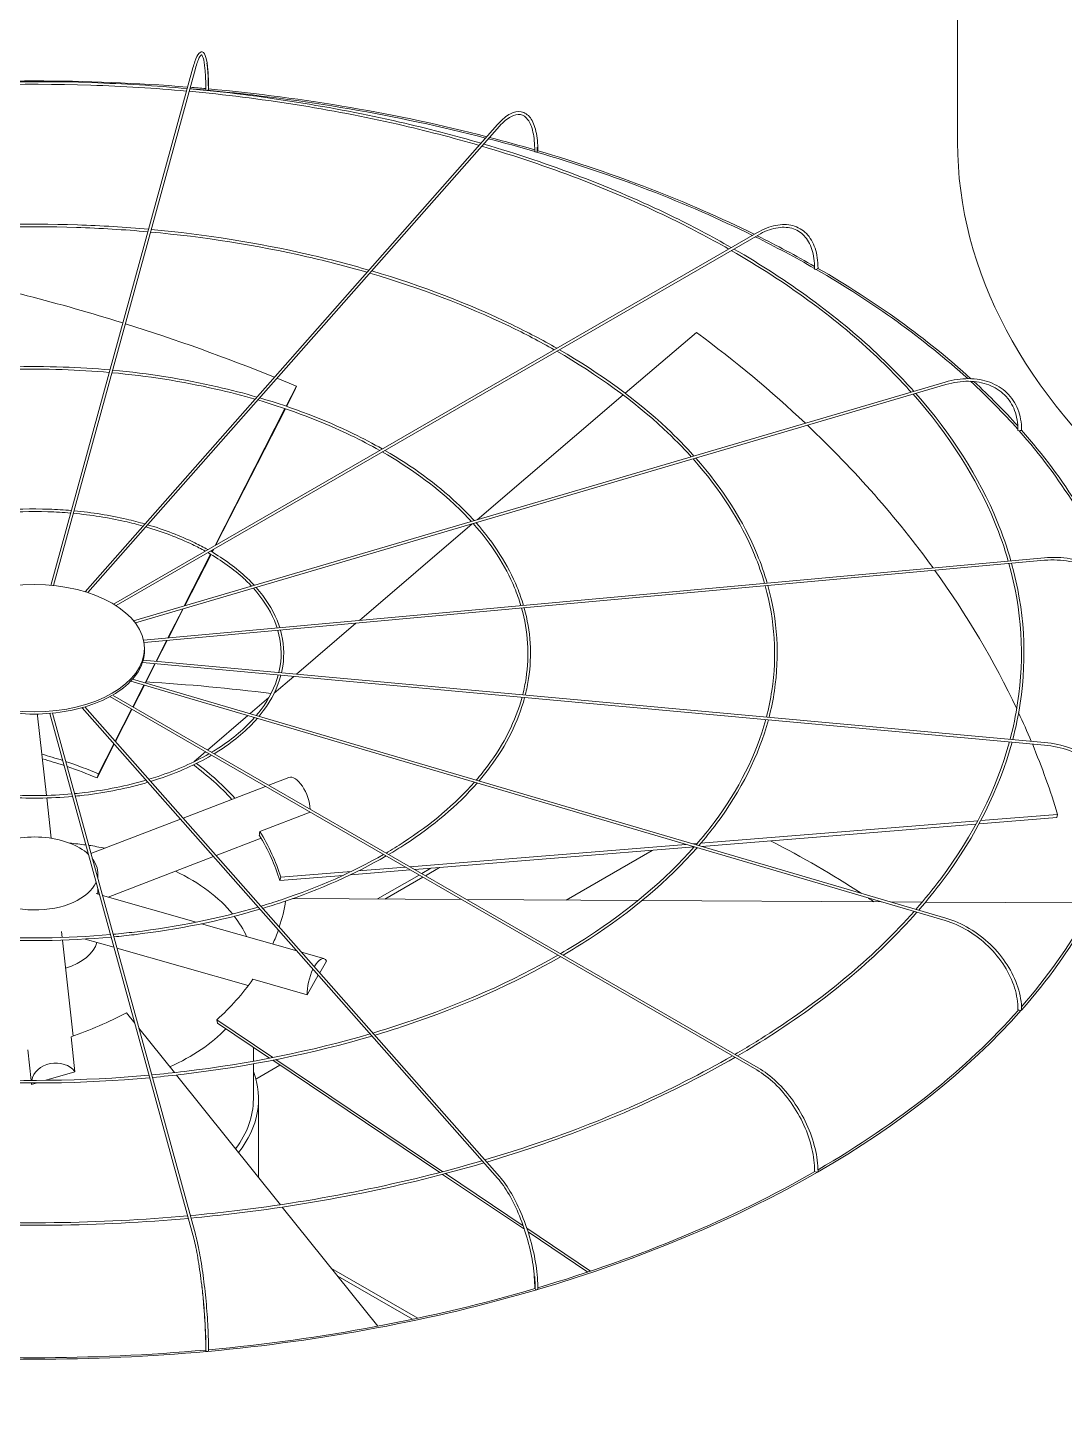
# Model space of a CAD drawing. Header units: millimetres. Extents: x -312439 to 477422, y -331570 to 212570.
# Drawn here: x 394927 to 395172.4, y 106674.1 to 107002 of the extents above; entities that cross this region are included whole.
import ezdxf

# ---------------------------------------------------------------- set-up
doc = ezdxf.new("R2010")
doc.units = ezdxf.units.MM

msp = doc.modelspace()

# ---------------------------------------------------------------- linework, layer by layer
at = {"color": 0, "linetype": 'Continuous', "lineweight": 0, "extrusion": (0, 0.816497, 0.57735)}
for p, q in [((395147.128, 106974.871), (395147.128, 107115.611)), ((394966.067, 106992.513), (394932.445, 106869.956)), ((394966.657, 106992.351), (394933.064, 106869.896)), ((395038.206, 106979.114), (394940.524, 106868.43)), ((394941.165, 106868.231), (395038.665, 106978.709)), ((395099.592, 106953.46), (394947.275, 106865.519)), ((394947.866, 106865.153), (395099.898, 106952.929)), ((395085.302, 106929.857), (395068.443, 106915.453)), ((394952.036, 106861.56), (395144.203, 106918.091)), ((395144.375, 106917.504), (394952.445, 106861.042)), ((394988.154, 106912.376), (394990.572, 106917.117)), ((394990.201, 106916.15), (394988.258, 106912.34)), ((394990.201, 106916.15), (394990.572, 106917.117)), ((395067.967, 106915.045), (395033.372, 106885.488)), ((394971.337, 106879.412), (394987.872, 106911.825)), ((394987.977, 106911.789), (394971.511, 106879.512)), ((395032.232, 106884.514), (395005.483, 106861.659)), ((395167.679, 106876.49), (394954.38, 106856.986)), ((395167.735, 106875.881), (394954.495, 106856.381)), ((394964.031, 106865.089), (394970.271, 106877.322)), ((394970.366, 106877.266), (394964.175, 106865.132)), ((394970.55, 106877.868), (394970.826, 106878.409)), ((394971, 106878.51), (394970.644, 106877.813)), ((394960.167, 106857.515), (394963.648, 106864.338)), ((394963.792, 106864.38), (394960.296, 106857.527)), ((395004.677, 106860.97), (394990.592, 106848.936)), ((394957.342, 106851.976), (394959.838, 106856.87)), ((394959.967, 106856.882), (394957.459, 106851.966)), ((394954.597, 106854.547), (394954.597, 106855.047)), ((395167.679, 106832.127), (394954.113, 106851.657)), ((394954.294, 106852.255), (395167.735, 106832.737)), ((394954.751, 106846.897), (394957.042, 106851.389)), ((394957.159, 106851.378), (394954.857, 106846.866)), ((394951.346, 106847.26), (395144.203, 106790.527)), ((395144.375, 106791.114), (394951.806, 106847.764)), ((394951.831, 106841.175), (394954.467, 106846.342)), ((394954.574, 106846.311), (394951.926, 106841.12)), ((394989.942, 106848.38), (394985.335, 106844.445)), ((394946.425, 106843.589), (395099.592, 106755.158)), ((394947.044, 106843.939), (395099.898, 106755.689)), ((394984.073, 106843.366), (394979.637, 106839.576)), ((394932.184, 106839.616), (394966.067, 106716.105)), ((394932.803, 106839.672), (394966.657, 106716.267)), ((394939.838, 106840.966), (395038.206, 106729.503)), ((395038.665, 106729.909), (394940.489, 106841.154)), ((394947.67, 106833.017), (394951.553, 106840.629)), ((394951.648, 106840.574), (394947.748, 106832.929)), ((394929.284, 106839.033), (394931.378, 106820.2)), ((394979.081, 106839.101), (394969.541, 106830.95)), ((394947.448, 106832.342), (394943.366, 106824.34)), ((394943.736, 106825.307), (394947.371, 106832.43)), ((394969.047, 106830.528), (394966.343, 106828.218)), ((394966.329, 106828.165), (394966.343, 106828.218)), ((394943.366, 106824.34), (394943.736, 106825.307)), ((394988.804, 106824.441), (394984.01, 106822.597)), ((394983.275, 106822.314), (394963.745, 106814.802)), ((394931.446, 106819.589), (394932.507, 106810.044)), ((394963.135, 106814.567), (394941.928, 106806.41)), ((394981.909, 106811.665), (394993.798, 106816.238)), ((395086.346, 106808.872), (395151.907, 106814.174)), ((395151.479, 106813.382), (395086.537, 106808.129)), ((395170.617, 106814.93), (395152.208, 106813.441)), ((395152.631, 106814.233), (395170.822, 106815.704)), ((395170.617, 106814.93), (395170.822, 106815.704)), ((394982.207, 106810.059), (394971.549, 106805.959)), ((395017.436, 106803.298), (395082.814, 106808.586)), ((395084.768, 106807.986), (395018.588, 106802.633)), ((395074.808, 106807.18), (395054.427, 106795.413)), ((395084.516, 106808.724), (395085.48, 106808.802)), ((394970.939, 106805.724), (394945.99, 106796.128)), ((394943.555, 106801.7), (394943.555, 106800.482)), ((395001.646, 106801.263), (394986.659, 106800.051)), ((394986.659, 106800.051), (394986.865, 106800.825)), ((394986.865, 106800.825), (395003.58, 106802.177)), ((395017.514, 106802.546), (395003.383, 106801.403)), ((395005.244, 106802.312), (395016.362, 106803.211)), ((395019.628, 106801.325), (395009.818, 106795.661)), ((395011.534, 106795.652), (395020.495, 106800.825)), ((395022.432, 106802.944), (395020.241, 106801.679)), ((395021.107, 106801.179), (395024.446, 106803.107)), ((394943.954, 106796.709), (394943.164, 106796.935)), ((394943.555, 106798.167), (394943.555, 106796.823)), ((394966.862, 106790.165), (394944.643, 106796.512)), ((395029.63, 106795.551), (394989.733, 106795.773)), ((395071.489, 106795.318), (395030.867, 106795.544)), ((395129.002, 106794.998), (395072.45, 106795.313)), ((395138.774, 106794.944), (395131.214, 106794.986)), ((395177.235, 106794.73), (395139.57, 106794.94)), ((394935.121, 106786.535), (394934.965, 106787.939)), ((394990.675, 106783.362), (394968.139, 106789.8)), ((394937.717, 106763.19), (394935.189, 106785.925)), ((394947.377, 106784.234), (394940.581, 106786.175)), ((394979.187, 106775.146), (394948.066, 106784.037)), ((394997.095, 106781.528), (394991.767, 106783.05)), ((394997.69, 106780.965), (394996.087, 106778.155)), ((394995.766, 106777.593), (394993.134, 106772.982)), ((394993.134, 106772.982), (394980.283, 106776.654)), ((394952.314, 106766.235), (394950.358, 106768.674)), ((394961.704, 106754.528), (394953.28, 106765.031)), ((394971.872, 106766.259), (394971.707, 106767.021)), ((394971.707, 106767.021), (394984.991, 106758.094)), ((394984.241, 106757.947), (394971.872, 106766.259)), ((394938.124, 106754.747), (394937.205, 106763.008)), ((394926.953, 106759.961), (394927.76, 106752.695)), ((394980.379, 106757.228), (394980.379, 106760.543)), ((395024.514, 106730.883), (394984.961, 106757.464)), ((394985.709, 106757.611), (395025.211, 106731.066)), ((394931.26, 106752.707), (394938.124, 106754.747)), ((394980.379, 106748.258), (394980.379, 106756.606)), ((394986.687, 106756.303), (394980.964, 106752.999)), ((394927.829, 106752.082), (394927.871, 106751.7)), ((394927.871, 106751.7), (394929.159, 106752.083)), ((394986.797, 106723.24), (394962.157, 106753.962)), ((394981.604, 106729.715), (394981.604, 106748.258)), ((395044.559, 106717.413), (395025.192, 106730.428)), ((395025.888, 106730.61), (395044.27, 106718.257)), ((395009.869, 106694.471), (394987.24, 106722.686)), ((395045.158, 106717.661), (395060.25, 106707.519)), ((395059.604, 106707.303), (395045.432, 106716.826)), ((395019.317, 106696.37), (394998.885, 106708.167)), ((395000.379, 106706.304), (395018.05, 106696.102))]:
    msp.add_line(p, q, dxfattribs=at)
at = {"color": 0, "linetype": 'Continuous', "lineweight": 0}
for centre, major_axis, ratio, start_param, end_param in [((394928.579, 106838.036), (-262.225, 0), 0.5773503, 4.5737285, 4.8518651), ((394928.579, 106838.036), (-261.613, 0), 0.5773503, 4.556469, 4.5713736), ((394928.579, 106838.036), (-262.225, 0), 0.5773503, 4.5571855, 4.5713361), ((394969.42, 106987.369), (0.306, -0.001), 0.5647458, 3.1415927, 4.5569919), ((394969.42, 106987.369), (0.306, -0.001), 0.5647458, 4.5569919, 6.1277883), ((394928.579, 106838.036), (-261.613, 0), 0.5773503, 4.2918428, 4.5551023), ((394969.468, 106987.543), (0.306, 0), 0.5773503, 5.7174869, 6.2831853), ((394928.579, 106838.036), (-262.225, 0), 0.5773503, 4.2917243, 4.5546375), ((394928.579, 106838.036), (-261.613, 0), 0.5773503, 4.242585, 4.2890574), ((394928.579, 106838.036), (-262.225, 0), 0.5773503, 4.2438111, 4.2889455), ((395409.353, 106974.871), (-262.225, 0), 0.5773503, 0, 2.3561945), ((395047.31, 106972.757), (0.306, -0.003), 0.5659728, 3.1415927, 4.2460434), ((395047.31, 106972.757), (0.306, -0.003), 0.5659728, 4.2460434, 5.8168397), ((394928.579, 106838.036), (-261.613, 0), 0.5773503, 4.0051997, 4.2408431), ((395047.449, 106972.915), (0.306, 0), 0.5773503, 5.290332, 6.2831853), ((394928.579, 106838.036), (-262.225, 0), 0.5773503, 4.0050166, 4.2406095), ((394928.579, 106838.036), (-261.613, 0), 0.5773503, 3.9286416, 4.0018792), ((394928.579, 106838.036), (-262.225, 0), 0.5773503, 3.9309746, 4.001704), ((395113.567, 106944.964), (0.306, -0.004), 0.5683066, 3.1415927, 3.9346429), ((395113.567, 106944.964), (0.306, -0.004), 0.5683066, 3.9346429, 5.5054392), ((394928.579, 106838.036), (-261.613, 0), 0.5773503, 3.7066773, 3.9265771), ((395113.784, 106945.089), (-0.306, 0), 0.5773503, 1.8326303, 3.1415927), ((394928.579, 106838.036), (-262.225, 0), 0.5773503, 3.705131, 3.9265633), ((394928.949, 106796.32), (-236.033, 90.421), 0.5343599, 4.8289255, 5.0170065), ((394928.949, 106796.32), (-236.033, 90.421), 0.5343599, 4.6778989, 4.8264893), ((394928.785, 106796.128), (244.29, -64.884), 0.7560981, 0.9482496, 1.0897919), ((394928.949, 106796.32), (-236.033, 90.421), 0.5343599, 4.655659, 4.6753292), ((394928.579, 106838.036), (-261.613, 0), 0.5773503, 3.6151503, 3.7017035), ((394928.579, 106838.036), (-262.225, 0), 0.5773503, 3.6198551, 3.6998544), ((394928.785, 106796.128), (244.29, -64.884), 0.7560981, 0.7473423, 0.9452164), ((395161.706, 106906.711), (-0.306, 0.005), 0.5715189, 0, 0.4809344), ((395161.706, 106906.711), (-0.306, 0.005), 0.5715189, 0.4809344, 2.0517307), ((394928.579, 106838.036), (-261.613, 0), 0.5773503, 3.3623861, 3.6122993), ((395161.979, 106906.791), (-0.306, 0), 0.5773503, 1.5184711, 3.1415927), ((394928.579, 106838.036), (-262.225, 0), 0.5773503, 3.3525846, 3.6125039), ((394928.785, 106796.128), (244.29, -64.884), 0.7560981, 0.5676523, 0.7441319), ((394928.471, 106854.547), (-26.126, 0), 0.5773503, 2.9880814, 3.1415927), ((394928.471, 106854.547), (-26.126, 0), 0.5773503, 2.6739221, 2.9809447), ((394928.471, 106854.547), (-26.126, 0), 0.5773503, 2.3597628, 2.6667854), ((394928.579, 106696.796), (-261.613, 0), 0.5773503, 4.4965959, 4.611374), ((394928.471, 106854.547), (-26.126, 0), 0.5773503, 2.0456036, 2.3526262), ((394928.471, 106854.547), (-26.126, 0), 0.5773503, 1.417285, 1.7243076), ((394923.79, 106838.422), (-5.494, -0.611), 0.8148193, 3.1415927, 3.239858), ((394928.471, 106854.547), (-26.126, 0), 0.5773503, 1.7314443, 2.0384669), ((394928.785, 106796.128), (244.29, -64.884), 0.7560981, 0.5274276, 0.562586), ((394928.949, 106796.32), (56.639, -21.698), 0.5343599, 1.6636456, 1.7494756), ((394928.785, 106796.128), (244.29, -64.884), 0.7560981, 0.4379774, 0.5241031), ((394928.579, 106795.353), (-56.639, 21.698), 0.5343599, 4.7930664, 4.8825345), ((394928.949, 106796.32), (56.639, -21.698), 0.5343599, 1.5140664, 1.6514841), ((394928.579, 106795.353), (-56.639, 21.698), 0.5343599, 4.655659, 4.78086), ((394928.579, 106795.353), (58.621, -15.57), 0.7560981, 0.8715668, 1.0888975), ((394928.785, 106796.128), (58.621, -15.57), 0.7560981, 1.0889957, 1.0897919), ((394928.785, 106796.128), (58.621, -15.57), 0.7560981, 0.8588781, 1.0770864), ((394990.788, 106819.282), (-1.984, 5.159), 0.4527097, 4.0715694, 6.2831853), ((394928.579, 106838.036), (-261.613, 0), 0.5773503, 2.6753447, 2.9836943), ((394928.579, 106838.036), (-262.225, 0), 0.5773503, 2.6707914, 2.9843582), ((394928.579, 106801.7), (-14.976, 0), 0.5773503, 3.6916997, 5.4977871), ((394928.579, 106795.353), (58.621, -15.57), 0.7560981, 0.4379774, 0.6726233), ((394928.785, 106796.128), (58.621, -15.57), 0.7560981, 0.4379774, 0.6748983), ((394928.579, 106779.388), (-51.8, 0), 0.5773503, 4.4755897, 4.5522282), ((394928.579, 106779.388), (-51.8, 0), 0.5773503, 4.3841689, 4.46244), ((394928.579, 106696.796), (-261.613, 0), 0.5773503, 3.867145, 3.9833748), ((394928.579, 106801.7), (-14.976, 0), 0.5773503, 3.0357663, 3.5615783), ((394928.579, 106801.7), (-14.976, 0), 0.5773503, 0.1968015, 2.9056449), ((394928.579, 106779.388), (-51.8, 0), 0.5773503, 3.5810046, 4.0125195), ((394928.414, 106796.114), (59.282, 12.821), 0.7719474, 5.8595474, 5.99043), ((394928.579, 106696.796), (-261.613, 0), 0.5773503, 3.8494737, 3.8569689), ((394928.579, 106779.388), (-51.8, 0), 0.5773503, 3.3906549, 3.5616615), ((394928.414, 106796.114), (59.282, 12.821), 0.7719474, 5.7736505, 5.8452628), ((394928.579, 106786.793), (-14.976, 0), 0.5773503, 2.0838772, 2.9778132), ((394995.577, 106776.213), (1.518, 5.315), 0.3621096, 5.9116388, 7.2697762), ((394995.577, 106776.213), (1.518, 5.315), 0.3621096, 1.1204156, 2.3231422), ((394928.414, 106796.114), (59.282, 12.821), 0.7719474, 5.3512156, 5.5881365), ((394928.208, 106796.292), (-56.425, -22.248), 0.5660586, 1.5074553, 1.7443762), ((394928.579, 106838.036), (-262.225, 0), 0.5773503, 2.0421116, 2.6702774), ((394928.579, 106838.036), (-261.613, 0), 0.5773503, 2.358999, 2.669365), ((395161.706, 106769.487), (-0.306, 0.005), 0.5830421, 0, 1.1094484), ((395161.979, 106769.407), (-0.306, 0), 0.5773503, 0.5759933, 3.1415927), ((394928.579, 106779.388), (-51.8, 0), 0.5773503, 2.2375498, 2.6358707), ((394933.368, 106752.284), (5.494, 0.611), 0.8148193, 0.440938, 2.9148909), ((394928.579, 106748.258), (-53.025, 0), 0.5773503, 2.7158894, 3.3569527), ((394933.368, 106752.284), (5.494, 0.611), 0.8148193, 3.0505707, 3.1356266), ((394928.579, 106748.258), (-51.8, 0), 0.5773503, 2.7364581, 3.1415927), ((394928.579, 106838.036), (-261.613, 0), 0.5773503, 2.0437737, 2.355024), ((395113.567, 106731.233), (-0.306, 0.004), 0.5862544, 0, 0.7932918), ((395113.784, 106731.108), (-0.306, 0), 0.5773503, 0.261834, 3.1415927), ((394928.579, 106838.036), (-262.225, 0), 0.5773503, 1.7280308, 2.0415976), ((394928.579, 106838.036), (-261.613, 0), 0.5773503, 1.7289191, 2.0406845), ((395047.31, 106703.44), (-0.306, 0.003), 0.5885883, 0, 0.4763277), ((395047.449, 106703.283), (-0.306, 0), 0.5773503, 0, 3.1415927), ((394928.579, 106838.036), (-262.225, 0), 0.5773503, 1.4139544, 1.727034), ((394928.579, 106838.036), (-261.613, 0), 0.5773503, 1.41439, 1.726367), ((394969.42, 106688.829), (-0.306, 0.001), 0.5898153, 0, 0.1588369), ((394969.468, 106688.654), (-0.306, 0), 0.5773503, 0, 3.1415927)]:
    msp.add_ellipse(centre, major_axis=major_axis, ratio=ratio, start_param=start_param, end_param=end_param, dxfattribs=at)
msp.add_ellipse((394928.471, 106855.047), major_axis=(-26.126, 0), ratio=0.5773503, dxfattribs=at)
at = {"color": 3, "linetype": 'Continuous', "lineweight": 0}
for start_param, end_param in [(0, 2.3561945), (2.3561945, 3.1415927)]:
    msp.add_ellipse((394928.579, 106697.296), major_axis=(-262.225, 0), ratio=0.5773503, start_param=start_param, end_param=end_param, dxfattribs=at)
at = {"color": 0, "linetype": 'Continuous', "lineweight": 0}
for points, knots in [([(394969.774, 106987.543), (394969.774, 106989.247), (394969.722, 106990.764), (394969.52, 106993.282), (394969.37, 106994.282), (394968.968, 106995.704), (394968.743, 106996.219), (394967.958, 106996.334), (394967.709, 106996.187), (394967.158, 106995.601), (394966.851, 106994.947), (394966.371, 106993.565), (394966.219, 106993.067), (394966.067, 106992.513)], [4.712389, 4.712389, 4.712389, 4.712389, 5.0265482, 5.0265482, 5.3407075, 5.3407075, 5.6548668, 5.6548668, 5.8236028, 5.8236028, 6.1377621, 6.1377621, 6.2831853, 6.2831853, 6.2831853, 6.2831853]), ([(394966.657, 106992.351), (394966.976, 106993.511), (394967.295, 106994.403), (394967.851, 106995.484), (394968.1, 106995.634), (394968.127, 106995.634), (394968.332, 106995.485), (394968.684, 106994.32), (394968.828, 106993.47), (394969.039, 106991.227), (394969.101, 106989.797), (394969.114, 106987.908), (394969.114, 106987.641), (394969.114, 106987.37)], [0, 0, 0, 0, 0.3152669, 0.3152669, 0.6094726, 0.6094726, 0.9267406, 0.9267406, 1.2208373, 1.2208373, 1.5356304, 1.5356304, 1.5863402, 1.5863402, 1.5863402, 1.5863402]), ([(394969.392, 106993.679), (394969.401, 106993.618), (394969.41, 106993.557), (394969.562, 106992.47), (394969.656, 106991.166), (394969.719, 106988.929), (394969.728, 106988.169), (394969.726, 106987.368)], [1.10131175, 1.10131175, 1.10131175, 1.10131175, 1.12076762, 1.12076762, 1.43803566, 1.43803566, 1.5863026, 1.5863026, 1.5863026, 1.5863026]), ([(394964.728, 106987.633), (394957.233, 106988.311), (394949.681, 106988.778), (394925.454, 106989.594), (394908.696, 106989.124), (394892.213, 106987.633)], [5.342386, 5.342386, 5.342386, 5.342386, 5.43953692, 5.43953692, 5.65318828, 5.65318828, 5.65318828, 5.65318828]), ([(394964.563, 106987.033), (394957.045, 106987.711), (394949.47, 106988.177), (394925.351, 106988.976), (394908.728, 106988.507), (394892.378, 106987.033)], [5.34285963, 5.34285963, 5.34285963, 5.34285963, 5.44045758, 5.44045758, 5.65271466, 5.65271466, 5.65271466, 5.65271466]), ([(395033.843, 106974.17), (395027.565, 106975.999), (395021.144, 106977.665), (394998.694, 106982.799), (394982.087, 106985.426), (394965.183, 106986.977)], [5.03043397, 5.03043397, 5.03043397, 5.03043397, 5.12064091, 5.12064091, 5.34017784, 5.34017784, 5.34017784, 5.34017784]), ([(395034.29, 106974.678), (395028.003, 106976.516), (395021.571, 106978.19), (394999.032, 106983.364), (394982.34, 106986.013), (394965.347, 106987.577)], [5.02911205, 5.02911205, 5.02911205, 5.02911205, 5.11935362, 5.11935362, 5.33970837, 5.33970837, 5.33970837, 5.33970837]), ([(395047.755, 106972.915), (395047.755, 106974.63), (395047.605, 106976.179), (395047.008, 106978.805), (395046.563, 106979.883), (395045.383, 106981.468), (395044.634, 106981.974), (395042.993, 106982.258), (395042.134, 106982.085), (395040.321, 106981.165), (395039.356, 106980.379), (395038.332, 106979.256), (395038.269, 106979.186), (395038.206, 106979.114)], [4.712389, 4.712389, 4.712389, 4.712389, 5.0265482, 5.0265482, 5.3407075, 5.3407075, 5.6548668, 5.6548668, 5.9484515, 5.9484515, 6.2626108, 6.2626108, 6.2831853, 6.2831853, 6.2831853, 6.2831853]), ([(395038.665, 106978.709), (395039.579, 106979.745), (395040.487, 106980.511), (395042.17, 106981.433), (395042.936, 106981.589), (395044.278, 106981.354), (395044.875, 106980.96), (395045.902, 106979.561), (395046.318, 106978.557), (395046.871, 106976.053), (395047.01, 106974.563), (395047.004, 106972.856), (395047.004, 106972.808), (395047.004, 106972.76)], [0, 0, 0, 0, 0.3146448, 0.3146448, 0.6289116, 0.6289116, 0.9461796, 0.9461796, 1.2634477, 1.2634477, 1.5772832, 1.5772832, 1.5863402, 1.5863402, 1.5863402, 1.5863402]), ([(395092.943, 106949.621), (395088.341, 106952.25), (395083.548, 106954.768), (395065.05, 106963.708), (395050.227, 106969.36), (395034.492, 106973.98)], [4.71777189, 4.71777189, 4.71777189, 4.71777189, 4.80086127, 4.80086127, 5.02732174, 5.02732174, 5.02732174, 5.02732174]), ([(395093.557, 106949.975), (395088.943, 106952.62), (395084.138, 106955.155), (395065.589, 106964.151), (395050.722, 106969.838), (395034.939, 106974.487)], [4.71590946, 4.71590946, 4.71590946, 4.71590946, 4.79913358, 4.79913358, 5.02600568, 5.02600568, 5.02600568, 5.02600568]), ([(395047.607, 106973.769), (395047.612, 106973.565), (395047.616, 106973.358), (395047.617, 106973.019), (395047.617, 106972.888), (395047.616, 106972.756)], [7.805980691, 7.805980691, 7.805980691, 7.805980691, 7.845140151, 7.845140151, 7.869416781, 7.869416781, 7.869416781, 7.869416781]), ([(394955.585, 106954.305), (394950.001, 106954.808), (394944.376, 106955.156), (394926.258, 106955.767), (394913.704, 106955.418), (394901.356, 106954.305)], [5.34296141, 5.34296141, 5.34296141, 5.34296141, 5.43938168, 5.43938168, 5.65261288, 5.65261288, 5.65261288, 5.65261288]), ([(394955.42, 106953.705), (394949.813, 106954.208), (394944.164, 106954.554), (394926.155, 106955.149), (394913.737, 106954.801), (394901.521, 106953.705)], [5.34359392, 5.34359392, 5.34359392, 5.34359392, 5.44060854, 5.44060854, 5.65198037, 5.65198037, 5.65198037, 5.65198037]), ([(395007.757, 106944.613), (395003.094, 106945.973), (394998.326, 106947.213), (394981.475, 106951.084), (394968.952, 106953.073), (394956.205, 106954.249)], [5.03001504, 5.03001504, 5.03001504, 5.03001504, 5.11913743, 5.11913743, 5.33939405, 5.33939405, 5.33939405, 5.33939405]), ([(395114.09, 106945.089), (395114.09, 106946.815), (395113.854, 106948.41), (395112.92, 106951.189), (395112.222, 106952.373), (395110.423, 106954.193), (395109.324, 106954.829), (395106.857, 106955.48), (395105.49, 106955.497), (395102.625, 106954.928), (395101.126, 106954.34), (395099.618, 106953.475), (395099.605, 106953.467), (395099.592, 106953.46)], [3.1415927, 3.1415927, 3.1415927, 3.1415927, 3.4557519, 3.4557519, 3.7699112, 3.7699112, 4.0826965, 4.0826965, 4.3954482, 4.3954482, 4.7096075, 4.7096075, 4.712389, 4.712389, 4.712389, 4.712389]), ([(395099.898, 106952.929), (395101.336, 106953.759), (395102.767, 106954.32), (395105.467, 106954.855), (395106.734, 106954.83), (395108.985, 106954.216), (395109.971, 106953.629), (395111.594, 106951.935), (395112.23, 106950.827), (395113.075, 106948.179), (395113.283, 106946.642), (395113.261, 106944.968)], [1.5707963, 1.5707963, 1.5707963, 1.5707963, 1.8880644, 1.8880644, 2.2053324, 2.2053324, 2.5226004, 2.5226004, 2.8398685, 2.8398685, 3.1571365, 3.1571365, 3.1571365, 3.1571365]), ([(395007.31, 106944.105), (395002.656, 106945.457), (394997.898, 106946.688), (394981.137, 106950.519), (394968.7, 106952.486), (394956.04, 106953.649)], [5.03177949, 5.03177949, 5.03177949, 5.03177949, 5.12085286, 5.12085286, 5.34001919, 5.34001919, 5.34001919, 5.34001919]), ([(395136.135, 106915.718), (395133.398, 106918.771), (395130.459, 106921.764), (395117.778, 106933.599), (395106.42, 106941.867), (395093.558, 106949.268)], [4.40451603, 4.40451603, 4.40451603, 4.40451603, 4.48100319, 4.48100319, 4.71406654, 4.71406654, 4.71406654, 4.71406654]), ([(395136.785, 106915.909), (395134.053, 106918.971), (395131.119, 106921.972), (395118.429, 106933.868), (395107.053, 106942.182), (395094.17, 106949.622)], [4.40270972, 4.40270972, 4.40270972, 4.40270972, 4.47899466, 4.47899466, 4.71221436, 4.71221436, 4.71221436, 4.71221436]), ([(395052.233, 106926.117), (395048.829, 106928.064), (395045.287, 106929.93), (395031.428, 106936.656), (395020.261, 106940.929), (395008.406, 106944.423)], [4.71715813, 4.71715813, 4.71715813, 4.71715813, 4.79884427, 4.79884427, 5.02587671, 5.02587671, 5.02587671, 5.02587671]), ([(395051.619, 106925.762), (395048.227, 106927.693), (395044.697, 106929.544), (395030.889, 106936.213), (395019.766, 106940.452), (395007.959, 106943.916)], [4.7196458, 4.7196458, 4.7196458, 4.7196458, 4.80114658, 4.80114658, 5.02763075, 5.02763075, 5.02763075, 5.02763075]), ([(395084.068, 106900.401), (395082.057, 106902.632), (395079.902, 106904.82), (395070.436, 106913.648), (395061.901, 106919.855), (395052.234, 106925.41)], [4.40671458, 4.40671458, 4.40671458, 4.40671458, 4.48133637, 4.48133637, 4.71470569, 4.71470569, 4.71470569, 4.71470569]), ([(395084.719, 106900.592), (395082.713, 106902.832), (395080.562, 106905.028), (395071.087, 106913.918), (395062.534, 106920.17), (395052.847, 106925.764)], [4.40429576, 4.40429576, 4.40429576, 4.40429576, 4.47865981, 4.47865981, 4.7122362, 4.7122362, 4.7122362, 4.7122362]), ([(394946.445, 106920.988), (394942.772, 106921.317), (394939.071, 106921.544), (394927.062, 106921.952), (394918.711, 106921.723), (394910.496, 106920.988)], [5.34408303, 5.34408303, 5.34408303, 5.34408303, 5.43906993, 5.43906993, 5.65149126, 5.65149126, 5.65149126, 5.65149126]), ([(394946.28, 106920.388), (394942.584, 106920.717), (394938.859, 106920.943), (394926.959, 106921.334), (394918.744, 106921.106), (394910.661, 106920.388)], [5.34503474, 5.34503474, 5.34503474, 5.34503474, 5.44090812, 5.44090812, 5.65053954, 5.65053954, 5.65053954, 5.65053954]), ([(394980.784, 106914.049), (394977.753, 106914.924), (394974.656, 106915.722), (394963.582, 106918.25), (394955.315, 106919.557), (394946.9, 106920.332)], [5.03439168, 5.03439168, 5.03439168, 5.03439168, 5.12127422, 5.12127422, 5.3396756, 5.3396756, 5.3396756, 5.3396756]), ([(394981.233, 106914.557), (394978.191, 106915.44), (394975.083, 106916.247), (394963.919, 106918.815), (394955.567, 106920.144), (394947.065, 106920.932)], [5.03173968, 5.03173968, 5.03173968, 5.03173968, 5.11870396, 5.11870396, 5.33874043, 5.33874043, 5.33874043, 5.33874043]), ([(395162.285, 106906.791), (395162.285, 106908.523), (395161.985, 106910.173), (395160.81, 106913.143), (395159.933, 106914.462), (395157.693, 106916.629), (395156.329, 106917.477), (395153.258, 106918.618), (395151.551, 106918.912), (395147.962, 106918.925), (395146.081, 106918.644), (395144.203, 106918.091)], [4.712389, 4.712389, 4.712389, 4.712389, 5.0265482, 5.0265482, 5.3407075, 5.3407075, 5.6548668, 5.6548668, 5.969026, 5.969026, 6.2831853, 6.2831853, 6.2831853, 6.2831853]), ([(395144.375, 106917.504), (395146.191, 106918.038), (395148.004, 106918.305), (395151.438, 106918.281), (395153.06, 106917.992), (395155.952, 106916.892), (395157.223, 106916.082), (395159.298, 106914.023), (395160.102, 106912.775), (395161.167, 106909.952), (395161.428, 106908.377), (395161.4, 106906.716)], [0, 0, 0, 0, 0.317268, 0.317268, 0.6345361, 0.6345361, 0.9518041, 0.9518041, 1.2690722, 1.2690722, 1.5863402, 1.5863402, 1.5863402, 1.5863402]), ([(395159.136, 106875.709), (395158.249, 106878.818), (395157.172, 106881.909), (395151.594, 106895.446), (395145.093, 106905.622), (395136.586, 106915.212)], [4.09036759, 4.09036759, 4.09036759, 4.09036759, 4.16055829, 4.16055829, 4.40029723, 4.40029723, 4.40029723, 4.40029723]), ([(395159.757, 106875.766), (395158.871, 106878.885), (395157.797, 106881.986), (395152.224, 106895.576), (395145.728, 106905.786), (395137.235, 106915.403)], [4.08953528, 4.08953528, 4.08953528, 4.08953528, 4.15944113, 4.15944113, 4.39851052, 4.39851052, 4.39851052, 4.39851052]), ([(395010.304, 106901.909), (395008.119, 106903.144), (395005.85, 106904.328), (394996.73, 106908.728), (394989.31, 106911.553), (394981.434, 106913.86)], [4.72327264, 4.72327264, 4.72327264, 4.72327264, 4.80171455, 4.80171455, 5.02817129, 5.02817129, 5.02817129, 5.02817129]), ([(395010.919, 106902.264), (395008.722, 106903.515), (395006.441, 106904.715), (394997.269, 106909.171), (394989.806, 106912.03), (394981.882, 106914.367)], [4.71952861, 4.71952861, 4.71952861, 4.71952861, 4.7982649, 4.7982649, 5.02554265, 5.02554265, 5.02554265, 5.02554265]), ([(395032.66, 106885.278), (395031.378, 106886.699), (395030.009, 106888.093), (395023.747, 106893.976), (395018.021, 106898.165), (395011.534, 106901.912)], [4.40730528, 4.40730528, 4.40730528, 4.40730528, 4.47799052, 4.47799052, 4.71216027, 4.71216027, 4.71216027, 4.71216027]), ([(395032.007, 106885.086), (395030.722, 106886.498), (395029.349, 106887.884), (395023.096, 106893.707), (395017.387, 106897.851), (395010.921, 106901.558)], [4.41096312, 4.41096312, 4.41096312, 4.41096312, 4.4820009, 4.4820009, 4.71586354, 4.71586354, 4.71586354, 4.71586354]), ([(395101.425, 106870.432), (395100.771, 106872.694), (395099.982, 106874.943), (395095.817, 106885.042), (395090.925, 106892.689), (395084.52, 106899.896)], [4.09258463, 4.09258463, 4.09258463, 4.09258463, 4.16074385, 4.16074385, 4.40108815, 4.40108815, 4.40108815, 4.40108815]), ([(395102.046, 106870.489), (395101.393, 106872.761), (395100.607, 106875.02), (395096.447, 106885.172), (395091.56, 106892.854), (395085.169, 106900.086)], [4.09145544, 4.09145544, 4.09145544, 4.09145544, 4.15925512, 4.15925512, 4.39870409, 4.39870409, 4.39870409, 4.39870409]), ([(394937.305, 106887.671), (394935.542, 106887.825), (394933.767, 106887.933), (394927.866, 106888.137), (394923.718, 106888.028), (394919.636, 106887.671)], [5.34742678, 5.34742678, 5.34742678, 5.34742678, 5.43812478, 5.43812478, 5.64814751, 5.64814751, 5.64814751, 5.64814751]), ([(394937.141, 106887.071), (394935.354, 106887.225), (394933.555, 106887.331), (394927.763, 106887.519), (394923.751, 106887.412), (394919.801, 106887.071)], [5.34934775, 5.34934775, 5.34934775, 5.34934775, 5.44178794, 5.44178794, 5.64622654, 5.64622654, 5.64622654, 5.64622654]), ([(394954.258, 106883.992), (394952.85, 106884.39), (394951.414, 106884.756), (394946.027, 106885.981), (394941.93, 106886.629), (394937.76, 106887.015)], [5.04221465, 5.04221465, 5.04221465, 5.04221465, 5.12251796, 5.12251796, 5.33864709, 5.33864709, 5.33864709, 5.33864709]), ([(394954.707, 106884.501), (394953.288, 106884.907), (394951.842, 106885.281), (394946.364, 106886.546), (394942.183, 106887.216), (394937.925, 106887.615)], [5.03687901, 5.03687901, 5.03687901, 5.03687901, 5.11739529, 5.11739529, 5.33679188, 5.33679188, 5.33679188, 5.33679188]), ([(394968.986, 106878.054), (394968.011, 106878.593), (394967.003, 106879.113), (394962.572, 106881.243), (394958.855, 106882.653), (394954.91, 106883.805)], [4.73414686, 4.73414686, 4.73414686, 4.73414686, 4.80339703, 4.80339703, 5.02979007, 5.02979007, 5.02979007, 5.02979007]), ([(394969.604, 106878.411), (394968.616, 106878.966), (394967.594, 106879.5), (394963.111, 106881.686), (394959.35, 106883.131), (394955.357, 106884.312)], [4.72658474, 4.72658474, 4.72658474, 4.72658474, 4.79652126, 4.79652126, 5.0245472, 5.0245472, 5.0245472, 5.0245472]), ([(395043.716, 106865.155), (395043.294, 106866.573), (395042.794, 106867.984), (395040.042, 106874.647), (395036.76, 106879.762), (395032.462, 106884.581)], [4.09685918, 4.09685918, 4.09685918, 4.09685918, 4.16111414, 4.16111414, 4.40251946, 4.40251946, 4.40251946, 4.40251946]), ([(395044.338, 106865.212), (395043.918, 106866.64), (395043.419, 106868.061), (395040.672, 106874.777), (395037.396, 106879.926), (395033.111, 106884.772)], [4.09510983, 4.09510983, 4.09510983, 4.09510983, 4.15888353, 4.15888353, 4.39893942, 4.39893942, 4.39893942, 4.39893942]), ([(394979.941, 106869.769), (394979.383, 106870.364), (394978.794, 106870.948), (394975.756, 106873.765), (394972.874, 106875.846), (394969.607, 106877.706)], [4.42373247, 4.42373247, 4.42373247, 4.42373247, 4.48397953, 4.48397953, 4.71933502, 4.71933502, 4.71933502, 4.71933502]), ([(394980.598, 106869.963), (394980.043, 106870.565), (394979.456, 106871.157), (394976.407, 106874.035), (394973.508, 106876.161), (394970.221, 106878.06)], [4.41624247, 4.41624247, 4.41624247, 4.41624247, 4.47598634, 4.47598634, 4.71193426, 4.71193426, 4.71193426, 4.71193426]), ([(395187.622, 106861.768), (395187.622, 106863.505), (395187.29, 106865.212), (395185.991, 106868.399), (395185.025, 106869.876), (395182.56, 106872.455), (395181.062, 106873.556), (395177.682, 106875.277), (395175.801, 106875.897), (395171.839, 106876.599), (395169.759, 106876.681), (395167.679, 106876.49)], [4.712389, 4.712389, 4.712389, 4.712389, 5.0265482, 5.0265482, 5.3407075, 5.3407075, 5.6548668, 5.6548668, 5.969026, 5.969026, 6.2831853, 6.2831853, 6.2831853, 6.2831853]), ([(395167.735, 106875.881), (395169.751, 106876.065), (395171.765, 106875.982), (395175.589, 106875.294), (395177.397, 106874.689), (395180.629, 106873.018), (395182.05, 106871.953), (395184.369, 106869.474), (395185.266, 106868.061), (395186.451, 106865.022), (395186.739, 106863.398), (395186.708, 106861.747)], [6.2831853, 6.2831853, 6.2831853, 6.2831853, 6.6004533, 6.6004533, 6.9177214, 6.9177214, 7.2349894, 7.2349894, 7.5522575, 7.5522575, 7.8695255, 7.8695255, 7.8695255, 7.8695255]), ([(395159.568, 106833.484), (395160.324, 106836.34), (395160.92, 106839.21), (395163.022, 106853.088), (395162.332, 106864.204), (395159.305, 106875.11)], [3.77541609, 3.77541609, 3.77541609, 3.77541609, 3.83978539, 3.83978539, 4.08585643, 4.08585643, 4.08585643, 4.08585643]), ([(395160.187, 106833.428), (395160.94, 106836.29), (395161.535, 106839.168), (395163.632, 106853.084), (395162.943, 106864.234), (395159.925, 106875.166)], [3.77616248, 3.77616248, 3.77616248, 3.77616248, 3.84020832, 3.84020832, 4.08505688, 4.08505688, 4.08505688, 4.08505688]), ([(394986, 106859.877), (394985.816, 106860.453), (394985.605, 106861.026), (394984.266, 106864.251), (394982.596, 106866.834), (394980.403, 106869.267)], [4.10975269, 4.10975269, 4.10975269, 4.10975269, 4.16221832, 4.16221832, 4.40682155, 4.40682155, 4.40682155, 4.40682155]), ([(394986.624, 106859.934), (394986.441, 106860.52), (394986.231, 106861.102), (394984.897, 106864.382), (394983.232, 106866.999), (394981.054, 106869.458)], [4.10592526, 4.10592526, 4.10592526, 4.10592526, 4.15777238, 4.15777238, 4.39963811, 4.39963811, 4.39963811, 4.39963811]), ([(395101.864, 106838.761), (395102.405, 106840.835), (395102.834, 106842.918), (395104.404, 106853.277), (395103.881, 106861.634), (395101.596, 106869.833)], [3.77736844, 3.77736844, 3.77736844, 3.77736844, 3.83971259, 3.83971259, 4.08656564, 4.08656564, 4.08656564, 4.08656564]), ([(395102.482, 106838.704), (395103.021, 106840.785), (395103.449, 106842.876), (395105.015, 106853.272), (395104.493, 106861.664), (395102.216, 106869.889)], [3.77834287, 3.77834287, 3.77834287, 3.77834287, 3.84027623, 3.84027623, 4.08549455, 4.08549455, 4.08549455, 4.08549455]), ([(395044.155, 106844.038), (395044.484, 106845.333), (395044.748, 106846.633), (395045.787, 106853.473), (395045.431, 106859.068), (395043.889, 106864.556)], [3.78111281, 3.78111281, 3.78111281, 3.78111281, 3.83956511, 3.83956511, 4.08781837, 4.08781837, 4.08781837, 4.08781837]), ([(395044.772, 106843.981), (395045.1, 106845.283), (395045.363, 106846.591), (395046.397, 106853.469), (395046.043, 106859.098), (395044.509, 106864.612)], [3.78251471, 3.78251471, 3.78251471, 3.78251471, 3.8404098, 3.8404098, 4.0861992, 4.0861992, 4.0861992, 4.0861992]), ([(394986.441, 106849.315), (394986.562, 106849.831), (394986.662, 106850.349), (394987.169, 106853.67), (394986.981, 106856.501), (394986.182, 106859.279)], [3.79241111, 3.79241111, 3.79241111, 3.79241111, 3.83910744, 3.83910744, 4.09159713, 4.09159713, 4.09159713, 4.09159713]), ([(394987.057, 106849.259), (394987.177, 106849.782), (394987.277, 106850.307), (394987.779, 106853.665), (394987.593, 106856.531), (394986.802, 106859.336)], [3.79485754, 3.79485754, 3.79485754, 3.79485754, 3.8407928, 3.8407928, 4.08828416, 4.08828416, 4.08828416, 4.08828416]), ([(394981.109, 106839.143), (394981.49, 106839.595), (394981.853, 106840.052), (394984.163, 106843.137), (394985.54, 106845.9), (394986.29, 106848.714)], [3.47410339, 3.47410339, 3.47410339, 3.47410339, 3.51894345, 3.51894345, 3.77424927, 3.77424927, 3.77424927, 3.77424927]), ([(394981.75, 106838.955), (394982.093, 106839.369), (394982.422, 106839.788), (394984.741, 106842.902), (394986.149, 106845.749), (394986.909, 106848.658)], [3.48078418, 3.48078418, 3.48078418, 3.48078418, 3.52099532, 3.52099532, 3.77722211, 3.77722211, 3.77722211, 3.77722211]), ([(395033.171, 106823.828), (395034.117, 106824.925), (395035.011, 106826.036), (395039.743, 106832.365), (395042.485, 106837.848), (395043.997, 106843.437)], [3.46491265, 3.46491265, 3.46491265, 3.46491265, 3.51947788, 3.51947788, 3.77207122, 3.77207122, 3.77207122, 3.77207122]), ([(395033.816, 106823.638), (395034.722, 106824.698), (395035.58, 106825.772), (395040.321, 106832.13), (395043.094, 106837.697), (395044.616, 106843.381)], [3.46836695, 3.46836695, 3.46836695, 3.46836695, 3.52050672, 3.52050672, 3.77360482, 3.77360482, 3.77360482, 3.77360482]), ([(394970.485, 106830.406), (394971.081, 106830.76), (394971.663, 106831.121), (394975.564, 106833.652), (394978.408, 106836.061), (394980.67, 106838.634)], [3.15594616, 3.15594616, 3.15594616, 3.15594616, 3.1998122, 3.1998122, 3.45718678, 3.45718678, 3.45718678, 3.45718678]), ([(394971.092, 106830.055), (394971.597, 106830.359), (394972.092, 106830.669), (394976.037, 106833.231), (394978.985, 106835.745), (394981.317, 106838.444)], [3.16311142, 3.16311142, 3.16311142, 3.16311142, 3.20013863, 3.20013863, 3.46418527, 3.46418527, 3.46418527, 3.46418527]), ([(395085.23, 106808.513), (395086.743, 106810.254), (395088.169, 106812.02), (395095.323, 106821.593), (395099.43, 106829.796), (395101.704, 106838.16)], [3.46185589, 3.46185589, 3.46185589, 3.46185589, 3.51965328, 3.51965328, 3.77134922, 3.77134922, 3.77134922, 3.77134922]), ([(395085.876, 106808.323), (395087.349, 106810.027), (395088.738, 106811.756), (395095.901, 106821.358), (395100.039, 106829.644), (395102.323, 106838.104)], [3.46418406, 3.46418406, 3.46418406, 3.46418406, 3.52033986, 3.52033986, 3.7723822, 3.7723822, 3.7723822, 3.7723822]), ([(395137.281, 106793.202), (395139.364, 106795.589), (395141.325, 106798.012), (395150.9, 106810.828), (395156.372, 106821.748), (395159.407, 106832.884)], [3.46025293, 3.46025293, 3.46025293, 3.46025293, 3.51974047, 3.51974047, 3.77090484, 3.77090484, 3.77090484, 3.77090484]), ([(395137.927, 106793.011), (395139.97, 106795.362), (395141.894, 106797.748), (395151.478, 106810.593), (395156.981, 106821.596), (395160.026, 106832.827)], [3.4620089, 3.4620089, 3.4620089, 3.4620089, 3.52025567, 3.52025567, 3.77168417, 3.77168417, 3.77168417, 3.77168417]), ([(394955.621, 106824.007), (394956.361, 106824.231), (394957.093, 106824.463), (394962.218, 106826.175), (394966.284, 106827.977), (394969.877, 106830.05)], [2.837842, 2.837842, 2.837842, 2.837842, 2.88061564, 2.88061564, 3.14113288, 3.14113288, 3.14113288, 3.14113288]), ([(394956.066, 106823.503), (394956.698, 106823.696), (394957.325, 106823.896), (394962.532, 106825.63), (394966.763, 106827.516), (394970.488, 106829.697)], [2.84298262, 2.84298262, 2.84298262, 2.84298262, 2.8793398, 2.8793398, 3.14846238, 3.14846238, 3.14846238, 3.14846238]), ([(395167.679, 106832.127), (395169.695, 106831.943), (395171.711, 106831.492), (395175.542, 106830.102), (395177.356, 106829.163), (395180.6, 106826.893), (395182.029, 106825.562), (395184.36, 106822.643), (395185.261, 106821.057), (395186.451, 106817.789), (395186.739, 106816.108), (395186.708, 106814.462)], [0, 0, 0, 0, 0.317268, 0.317268, 0.6345361, 0.6345361, 0.9518041, 0.9518041, 1.2690722, 1.2690722, 1.5863402, 1.5863402, 1.5863402, 1.5863402]), ([(395187.622, 106814.429), (395187.622, 106816.165), (395187.29, 106817.93), (395185.996, 106821.34), (395185.035, 106822.985), (395182.582, 106826), (395181.091, 106827.369), (395177.724, 106829.7), (395175.848, 106830.661), (395171.893, 106832.085), (395169.815, 106832.547), (395167.735, 106832.737)], [4.712389, 4.712389, 4.712389, 4.712389, 5.0265482, 5.0265482, 5.3407075, 5.3407075, 5.6548668, 5.6548668, 5.969026, 5.969026, 6.2831853, 6.2831853, 6.2831853, 6.2831853]), ([(394938.032, 106820.612), (394938.828, 106820.687), (394939.62, 106820.773), (394945.462, 106821.474), (394950.373, 106822.469), (394954.974, 106823.815)], [2.52003494, 2.52003494, 2.52003494, 2.52003494, 2.56128493, 2.56128493, 2.82541727, 2.82541727, 2.82541727, 2.82541727]), ([(394938.197, 106820.012), (394938.911, 106820.081), (394939.622, 106820.158), (394945.57, 106820.862), (394950.661, 106821.897), (394955.421, 106823.308)], [2.52186126, 2.52186126, 2.52186126, 2.52186126, 2.55867334, 2.55867334, 2.83065097, 2.83065097, 2.83065097, 2.83065097]), ([(395011.8, 106806.552), (395013.199, 106807.372), (395014.561, 106808.211), (395022.529, 106813.382), (395028.204, 106818.185), (395032.728, 106823.32)], [3.14877196, 3.14877196, 3.14877196, 3.14877196, 3.19991213, 3.19991213, 3.45646828, 3.45646828, 3.45646828, 3.45646828]), ([(395012.41, 106806.2), (395013.716, 106806.971), (395014.991, 106807.76), (395023.002, 106812.96), (395028.782, 106817.869), (395033.376, 106823.129)], [3.15241617, 3.15241617, 3.15241617, 3.15241617, 3.2000755, 3.2000755, 3.46000178, 3.46000178, 3.46000178, 3.46000178]), ([(394919.364, 106819.954), (394920.08, 106819.89), (394920.798, 106819.833), (394926.851, 106819.418), (394932.271, 106819.475), (394937.578, 106819.954)], [2.20116261, 2.20116261, 2.20116261, 2.20116261, 2.23802396, 2.23802396, 2.51122637, 2.51122637, 2.51122637, 2.51122637]), ([(394919.528, 106820.554), (394920.279, 106820.488), (394921.032, 106820.429), (394926.978, 106820.035), (394932.249, 106820.094), (394937.413, 106820.554)], [2.2030547, 2.2030547, 2.2030547, 2.2030547, 2.24193573, 2.24193573, 2.50933428, 2.50933428, 2.50933428, 2.50933428]), ([(394981.766, 106810.789), (394981.824, 106811.009), (394981.869, 106811.261), (394981.902, 106811.58), (394981.906, 106811.622), (394981.909, 106811.665)], [27.2141577, 27.2141577, 27.2141577, 27.2141577, 28.9150445, 28.9150445, 29.1719106, 29.1719106, 29.1719106, 29.1719106]), ([(395053.114, 106782.7), (395055.317, 106783.984), (395057.46, 106785.302), (395069.494, 106793.112), (395078.001, 106800.309), (395084.786, 106808.006)], [3.14637947, 3.14637947, 3.14637947, 3.14637947, 3.19994276, 3.19994276, 3.45622926, 3.45622926, 3.45622926, 3.45622926]), ([(395053.725, 106782.347), (395055.834, 106783.583), (395057.889, 106784.85), (395069.967, 106792.69), (395078.578, 106799.992), (395085.434, 106807.815)], [3.14882268, 3.14882268, 3.14882268, 3.14882268, 3.20005174, 3.20005174, 3.4585926, 3.4585926, 3.4585926, 3.4585926]), ([(394982.146, 106793.951), (394983.798, 106794.443), (394985.43, 106794.958), (394995.853, 106798.437), (395003.995, 106802.046), (395011.19, 106806.197)], [2.8326444, 2.8326444, 2.8326444, 2.8326444, 2.88031456, 2.88031456, 3.14136267, 3.14136267, 3.14136267, 3.14136267]), ([(394982.593, 106793.445), (394984.136, 106793.908), (394985.662, 106794.391), (394996.167, 106797.892), (395004.474, 106801.584), (395011.802, 106805.844)], [2.83524734, 2.83524734, 2.83524734, 2.83524734, 2.87967423, 2.87967423, 3.14504801, 3.14504801, 3.14504801, 3.14504801]), ([(394947.172, 106787.294), (394948.866, 106787.453), (394950.555, 106787.633), (394962.388, 106789.049), (394972.258, 106791.048), (394981.498, 106793.76)], [2.51666009, 2.51666009, 2.51666009, 2.51666009, 2.56064993, 2.56064993, 2.826424, 2.826424, 2.826424, 2.826424]), ([(394947.337, 106786.695), (394948.949, 106786.846), (394950.557, 106787.017), (394962.496, 106788.437), (394972.545, 106790.476), (394981.946, 106793.253)], [2.517588, 2.517588, 2.517588, 2.517588, 2.55933958, 2.55933958, 2.82905034, 2.82905034, 2.82905034, 2.82905034]), ([(395094.418, 106758.853), (395097.428, 106760.603), (395100.355, 106762.401), (395116.455, 106772.85), (395127.791, 106782.438), (395136.835, 106792.694)], [3.14512292, 3.14512292, 3.14512292, 3.14512292, 3.19995757, 3.19995757, 3.45603404, 3.45603404, 3.45603404, 3.45603404]), ([(395095.029, 106758.5), (395097.946, 106760.202), (395100.784, 106761.949), (395116.928, 106772.428), (395128.368, 106782.122), (395137.483, 106792.503)], [3.14696065, 3.14696065, 3.14696065, 3.14696065, 3.20003933, 3.20003933, 3.45780979, 3.45780979, 3.45780979, 3.45780979]), ([(395144.203, 106790.527), (395146.019, 106789.993), (395147.837, 106789.191), (395151.296, 106787.133), (395152.935, 106785.877), (395155.869, 106783.035), (395157.162, 106781.451), (395159.273, 106778.115), (395160.09, 106776.364), (395161.167, 106772.874), (395161.428, 106771.136), (395161.4, 106769.492)], [6.2831853, 6.2831853, 6.2831853, 6.2831853, 6.6004533, 6.6004533, 6.9177214, 6.9177214, 7.2349894, 7.2349894, 7.5522575, 7.5522575, 7.8695255, 7.8695255, 7.8695255, 7.8695255]), ([(395162.285, 106769.407), (395162.285, 106771.139), (395161.986, 106772.954), (395160.823, 106776.574), (395159.96, 106778.38), (395157.755, 106781.809), (395156.414, 106783.432), (395153.383, 106786.342), (395151.694, 106787.628), (395148.129, 106789.738), (395146.254, 106790.562), (395144.375, 106791.114)], [4.712389, 4.712389, 4.712389, 4.712389, 5.0265482, 5.0265482, 5.3407075, 5.3407075, 5.6548668, 5.6548668, 5.969026, 5.969026, 6.2831853, 6.2831853, 6.2831853, 6.2831853]), ([(394910.388, 106787.238), (394911.926, 106787.099), (394913.468, 106786.978), (394925.491, 106786.174), (394936.133, 106786.297), (394946.553, 106787.238)], [2.20108803, 2.20108803, 2.20108803, 2.20108803, 2.24097619, 2.24097619, 2.51130095, 2.51130095, 2.51130095, 2.51130095]), ([(394910.224, 106786.637), (394911.727, 106786.501), (394913.234, 106786.381), (394925.364, 106785.557), (394936.154, 106785.678), (394946.717, 106786.637)], [2.20014358, 2.20014358, 2.20014358, 2.20014358, 2.23901367, 2.23901367, 2.5122454, 2.5122454, 2.5122454, 2.5122454]), ([(395008.671, 106763.895), (395011.235, 106764.656), (395013.767, 106765.454), (395029.488, 106770.699), (395041.706, 106776.114), (395052.503, 106782.345)], [2.8309089, 2.8309089, 2.8309089, 2.8309089, 2.8802112, 2.8802112, 3.14143931, 3.14143931, 3.14143931, 3.14143931]), ([(395009.118, 106763.389), (395011.573, 106764.121), (395013.999, 106764.886), (395029.802, 106770.154), (395042.185, 106775.652), (395053.115, 106781.992)], [2.8326515, 2.8326515, 2.8326515, 2.8326515, 2.87978381, 2.87978381, 3.14390081, 3.14390081, 3.14390081, 3.14390081]), ([(394956.312, 106753.978), (394958.905, 106754.218), (394961.489, 106754.492), (394979.314, 106756.624), (394994.142, 106759.627), (395008.023, 106763.704)], [2.51553267, 2.51553267, 2.51553267, 2.51553267, 2.56043494, 2.56043494, 2.82676017, 2.82676017, 2.82676017, 2.82676017]), ([(394956.477, 106753.378), (394958.988, 106753.612), (394961.491, 106753.877), (394979.422, 106756.012), (394994.429, 106759.056), (395008.47, 106763.197)], [2.51615458, 2.51615458, 2.51615458, 2.51615458, 2.55956039, 2.55956039, 2.82851318, 2.82851318, 2.82851318, 2.82851318]), ([(395035.188, 106733.849), (395038.667, 106734.879), (395042.101, 106735.959), (395063.119, 106742.971), (395079.409, 106750.19), (395093.806, 106758.499)], [2.83000203, 2.83000203, 2.83000203, 2.83000203, 2.88015896, 2.88015896, 3.14141755, 3.14141755, 3.14141755, 3.14141755]), ([(395035.635, 106733.343), (395039.005, 106734.343), (395042.333, 106735.392), (395063.433, 106742.426), (395079.889, 106749.728), (395094.418, 106758.145)], [2.83131179, 2.83131179, 2.83131179, 2.83131179, 2.87983823, 2.87983823, 3.14326557, 3.14326557, 3.14326557, 3.14326557]), ([(395099.592, 106755.158), (395101.03, 106754.328), (395102.473, 106753.229), (395105.219, 106750.602), (395106.523, 106749.074), (395108.855, 106745.745), (395109.885, 106743.943), (395111.566, 106740.249), (395112.217, 106738.356), (395113.075, 106734.673), (395113.283, 106732.884), (395113.261, 106731.237)], [1.5707963, 1.5707963, 1.5707963, 1.5707963, 1.8880644, 1.8880644, 2.2053324, 2.2053324, 2.5226004, 2.5226004, 2.8398685, 2.8398685, 3.1571365, 3.1571365, 3.1571365, 3.1571365]), ([(395114.09, 106731.108), (395114.09, 106732.834), (395113.853, 106734.689), (395112.935, 106738.484), (395112.252, 106740.423), (395110.509, 106744.202), (395109.447, 106746.04), (395107.047, 106749.44), (395105.708, 106751.001), (395102.881, 106753.694), (395101.392, 106754.826), (395099.898, 106755.689)], [3.1415927, 3.1415927, 3.1415927, 3.1415927, 3.4557519, 3.4557519, 3.7699112, 3.7699112, 4.0840704, 4.0840704, 4.3982297, 4.3982297, 4.712389, 4.712389, 4.712389, 4.712389]), ([(394901.084, 106753.321), (394903.373, 106753.112), (394905.67, 106752.93), (394923.877, 106751.696), (394940.037, 106751.88), (394955.857, 106753.321)], [2.19980176, 2.19980176, 2.19980176, 2.19980176, 2.23934285, 2.23934285, 2.51258722, 2.51258722, 2.51258722, 2.51258722]), ([(394901.249, 106753.921), (394903.573, 106753.71), (394905.904, 106753.526), (394924.004, 106752.313), (394940.016, 106752.499), (394955.693, 106753.921)], [2.20043103, 2.20043103, 2.20043103, 2.20043103, 2.24065263, 2.24065263, 2.51195795, 2.51195795, 2.51195795, 2.51195795]), ([(394965.449, 106720.672), (394968.942, 106720.995), (394972.422, 106721.363), (394996.237, 106724.21), (395016.02, 106728.217), (395034.54, 106733.658)], [2.51495522, 2.51495522, 2.51495522, 2.51495522, 2.56032682, 2.56032682, 2.8268898, 2.8268898, 2.8268898, 2.8268898]), ([(394965.613, 106720.072), (394969.025, 106720.388), (394972.424, 106720.748), (394996.345, 106723.598), (395016.308, 106727.645), (395034.987, 106733.151)], [2.51542291, 2.51542291, 2.51542291, 2.51542291, 2.55967055, 2.55967055, 2.82820543, 2.82820543, 2.82820543, 2.82820543]), ([(395038.206, 106729.503), (395039.12, 106728.468), (395040.041, 106727.163), (395041.802, 106724.137), (395042.641, 106722.413), (395044.146, 106718.727), (395044.811, 106716.766), (395045.898, 106712.806), (395046.32, 106710.807), (395046.879, 106706.975), (395047.016, 106705.142), (395047.004, 106703.472), (395047.004, 106703.457), (395047.004, 106703.443)], [6.2831853, 6.2831853, 6.2831853, 6.2831853, 6.5978301, 6.5978301, 6.9149527, 6.9149527, 7.2322207, 7.2322207, 7.5494887, 7.5494887, 7.8667568, 7.8667568, 7.8695255, 7.8695255, 7.8695255, 7.8695255]), ([(395047.755, 106703.283), (395047.755, 106704.998), (395047.604, 106706.879), (395047.017, 106710.795), (395046.581, 106712.83), (395045.465, 106716.857), (395044.785, 106718.849), (395043.248, 106722.598), (395042.391, 106724.355), (395040.58, 106727.466), (395039.626, 106728.82), (395038.665, 106729.909)], [4.712389, 4.712389, 4.712389, 4.712389, 5.0265482, 5.0265482, 5.3407075, 5.3407075, 5.6548668, 5.6548668, 5.969026, 5.969026, 6.2831853, 6.2831853, 6.2831853, 6.2831853]), ([(394891.947, 106720.015), (394895.022, 106719.735), (394898.106, 106719.49), (394922.389, 106717.847), (394943.919, 106718.094), (394964.994, 106720.015)], [2.19964371, 2.19964371, 2.19964371, 2.19964371, 2.23950729, 2.23950729, 2.51274527, 2.51274527, 2.51274527, 2.51274527]), ([(394892.112, 106720.615), (394895.221, 106720.333), (394898.341, 106720.086), (394922.516, 106718.464), (394943.897, 106718.713), (394964.829, 106720.615)], [2.20011555, 2.20011555, 2.20011555, 2.20011555, 2.24049017, 2.24049017, 2.51227343, 2.51227343, 2.51227343, 2.51227343]), ([(394966.067, 106716.105), (394966.385, 106714.944), (394966.705, 106713.514), (394967.316, 106710.248), (394967.606, 106708.411), (394968.127, 106704.522), (394968.356, 106702.471), (394968.732, 106698.362), (394968.878, 106696.303), (394969.071, 106692.386), (394969.118, 106690.527), (394969.114, 106688.851), (394969.114, 106688.84), (394969.114, 106688.83)], [6.2831853, 6.2831853, 6.2831853, 6.2831853, 6.5984522, 6.5984522, 6.9157202, 6.9157202, 7.2329883, 7.2329883, 7.5502563, 7.5502563, 7.8675244, 7.8675244, 7.8695255, 7.8695255, 7.8695255, 7.8695255]), ([(394969.774, 106688.654), (394969.774, 106690.358), (394969.722, 106692.248), (394969.521, 106696.218), (394969.371, 106698.298), (394968.988, 106702.447), (394968.755, 106704.515), (394968.227, 106708.438), (394967.933, 106710.292), (394967.312, 106713.608), (394966.986, 106715.07), (394966.657, 106716.267)], [4.712389, 4.712389, 4.712389, 4.712389, 5.0265482, 5.0265482, 5.3407075, 5.3407075, 5.6548668, 5.6548668, 5.969026, 5.969026, 6.2831853, 6.2831853, 6.2831853, 6.2831853]), ([(394969.161, 106688.654), (394969.161, 106690.346), (394969.11, 106692.226), (394968.91, 106696.178), (394968.76, 106698.25), (394968.445, 106701.665), (394968.303, 106703.012), (394968.146, 106704.327)], [4.71238898, 4.71238898, 4.71238898, 4.71238898, 5.02654825, 5.02654825, 5.34070751, 5.34070751, 5.54584713, 5.54584713, 5.54584713, 5.54584713])]:
    msp.add_open_spline(points, degree=3, knots=knots, dxfattribs=at)
msp.add_open_spline([(395047.143, 106703.283), (395047.143, 106704.223), (395047.097, 106705.217), (395047.005, 106706.25)], degree=3, dxfattribs=at)

doc.saveas('drawing.dxf')
